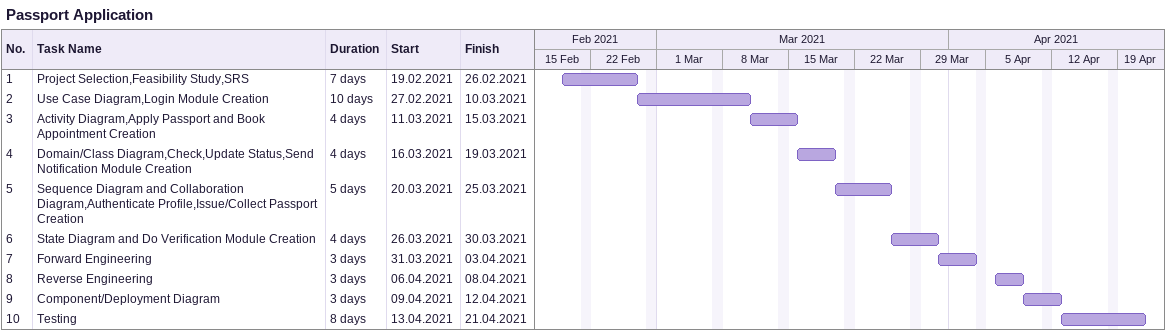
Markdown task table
Passport Application

| ID | Task | Duration | Start | Finish |
|---|---|---|---|---|
| 1 | Project Selection,Feasibility Study,SRS | 7d | 2021-02-19 | 2021-02-26 |
| 2 | Use Case Diagram,Login Module Creation | 10d | 2021-02-27 | 2021-03-10 |
| 3 | Activity Diagram,Apply Passport and Book Appointment Creation | 4d | 2021-03-11 | 2021-03-15 |
| 4 | Domain/Class Diagram,Check,Update Status,Send Notification Module Creation | 4d | 2021-03-16 | 2021-03-19 |
| 5 | Sequence Diagram and Collaboration Diagram,Authenticate Profile,Issue/Collect Passport Creation | 5d | 2021-03-20 | 2021-03-25 |
| 6 | State Diagram and Do Verification Module Creation | 4d | 2021-03-26 | 2021-03-30 |
| 7 | Forward Engineering | 3d | 2021-03-31 | 2021-04-03 |
| 8 | Reverse Engineering | 3d | 2021-04-06 | 2021-04-08 |
| 9 | Component/Deployment Diagram | 3d | 2021-04-09 | 2021-04-12 |
| 10 | Testing | 8d | 2021-04-13 | 2021-04-21 |
